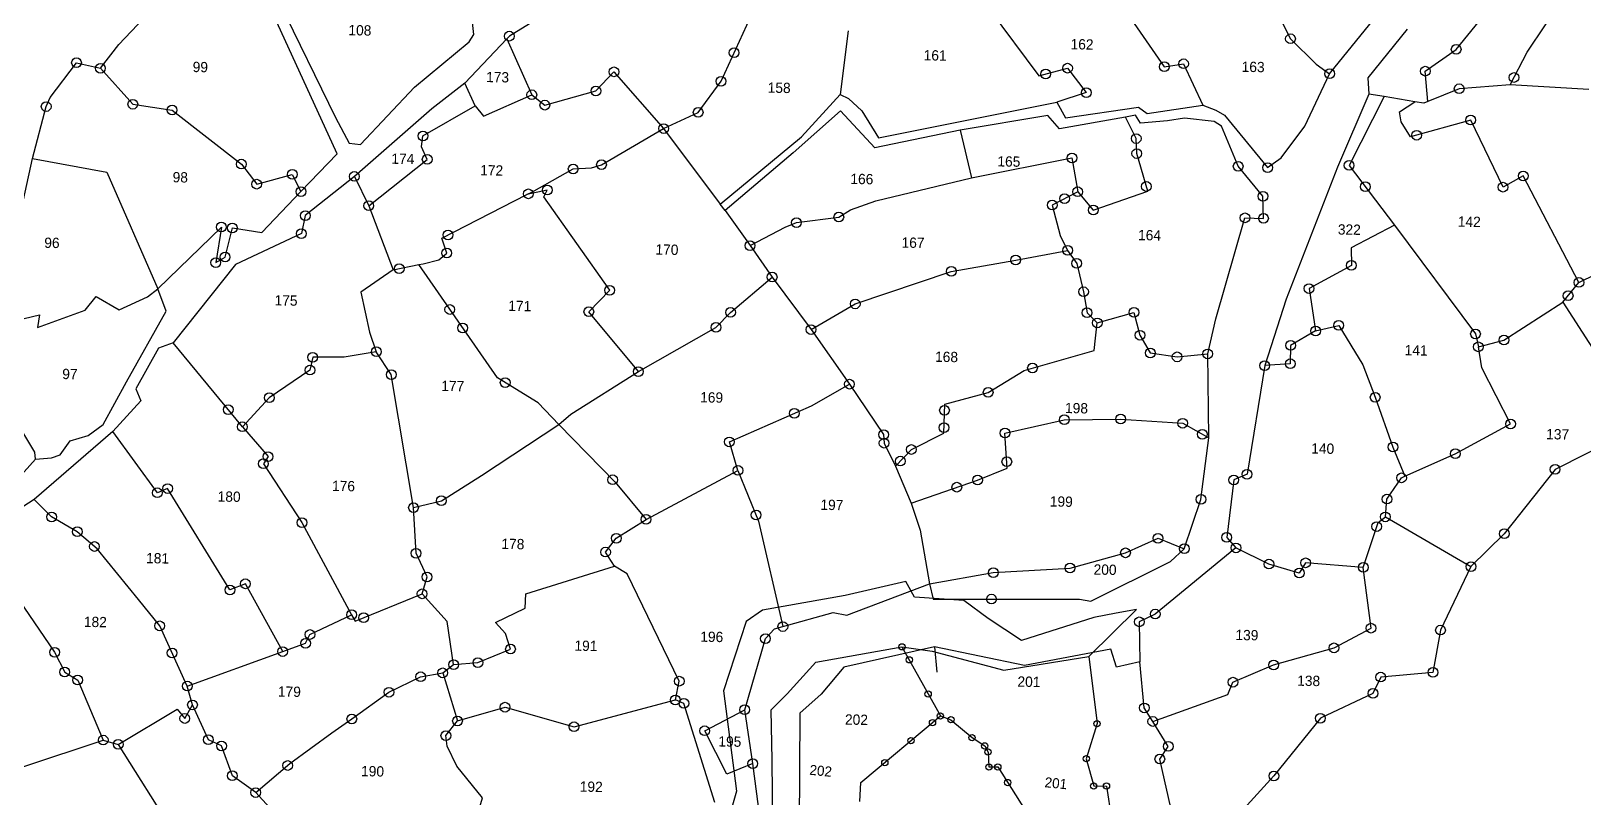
# Model space of a CAD drawing. Header units: metres. Extents: x 282716 to 286267, y 2075266 to 2079640.
# Drawn here: x 284053 to 285401, y 2077471 to 2078136 of the extents above; entities that cross this region are included whole.
import ezdxf
from ezdxf.enums import TextEntityAlignment as Align

# ---------------------------------------------------------------- set-up
doc = ezdxf.new("R2010")
doc.units = ezdxf.units.M
doc.header["$LTSCALE"] = 0.3
doc.header["$MEASUREMENT"] = 0
for name, color, linetype in [('OFF', 1, 'Continuous'), ('POLY_PARCEL', 6, 'Continuous'), ('POLY_ROAD', 30, 'Continuous'), ('POLY_WATER', 4, 'Continuous'), ('TEXT_PARCEL', 7, 'Continuous'), ('V_BOUND_LINE', 7, 'Continuous')]:
    doc.layers.add(name, color=color, linetype=linetype)
doc.styles.add('TEXT_MAP', font='', dxfattribs={"height": 2.5})
doc.styles.get('TEXT_MAP').set_extended_font_data('Kruti Dev 050')

msp = doc.modelspace()

# ---------------------------------------------------------------- linework, layer by layer
for centre, radius in [((284467.8, 2078132), 4.22), ((285145.8, 2078129.7), 4.22), ((284662.9, 2078117.6), 4.22), ((285289.6, 2078120.5), 4.22), ((284092.1, 2078108.9), 4.22), ((284112.9, 2078104.1), 4.22), ((284558.6, 2078101), 4.22), ((284933.3, 2078099.1), 4.22), ((284952.3, 2078104.2), 4.22), ((285036.3, 2078105.5), 4.22), ((285053, 2078108), 4.22), ((285179.8, 2078099.4), 4.22), ((285262.8, 2078101.6), 4.22), ((284651.6, 2078092.8), 4.22), ((285292.2, 2078086.3), 4.22), ((285339.8, 2078096.1), 4.22), ((284141, 2078072.9), 4.22), ((284487.3, 2078081.1), 4.22), ((284498.6, 2078072.1), 4.22), ((284542.9, 2078084.4), 4.22), ((284968.6, 2078083), 4.22), ((284065.8, 2078070.9), 4.22), ((284175.1, 2078067.8), 4.22), ((284631.7, 2078065.8), 4.22), ((285302.2, 2078059.2), 4.22), ((284392.8, 2078045.4), 4.22), ((284601.7, 2078051.8), 4.22), ((285255.4, 2078046), 4.22), ((285011.9, 2078043.1), 4.22), ((284235.2, 2078020.9), 4.22), ((284396.5, 2078025), 4.22), ((284547.8, 2078020.4), 4.22), ((284956.1, 2078026.3), 4.22), ((285012.4, 2078030.1), 4.22), ((285100.4, 2078019), 4.22), ((285126, 2078017.9), 4.22), ((285196.7, 2078019.8), 4.22), ((284279.4, 2078012), 4.22), ((284333.3, 2078010.2), 4.22), ((284523.2, 2078016.7), 4.22), ((285347.8, 2078010.6), 4.22), ((284248.5, 2078003.5), 4.22), ((284286.9, 2077997), 4.22), ((284484.3, 2077995.1), 4.22), ((284500.7, 2077998.4), 4.22), ((284949.7, 2077991), 4.22), ((284961.1, 2077996.9), 4.22), ((285020.6, 2078001.5), 4.22), ((285121.9, 2077993), 4.22), ((285210.7, 2078001.3), 4.22), ((285330.3, 2078000.9), 4.22), ((284345.8, 2077984.8), 4.22), ((284939, 2077985.4), 4.22), ((284974.6, 2077981), 4.22), ((284217.9, 2077966.3), 4.22), ((284227.4, 2077965.5), 4.22), ((284290.7, 2077976.2), 4.22), ((284717, 2077970.1), 4.22), ((284753.8, 2077975), 4.22), ((285106.3, 2077974.3), 4.22), ((285122.4, 2077973.8), 4.22), ((284287.3, 2077960.6), 4.22), ((284414.6, 2077959.4), 4.22), ((284676.7, 2077950.2), 4.22), ((284221.1, 2077940.2), 4.22), ((284413.5, 2077943.7), 4.22), ((284907.3, 2077937.6), 4.22), ((284952.4, 2077946), 4.22), ((284213, 2077935.4), 4.22), ((284372.2, 2077930.2), 4.22), ((284695.9, 2077922.9), 4.22), ((284851.4, 2077927.8), 4.22), ((284960.3, 2077934.7), 4.22), ((285198.7, 2077933), 4.22), ((284554.9, 2077911.4), 4.22), ((284966.2, 2077910.1), 4.22), ((285161.9, 2077912.9), 4.22), ((285396.2, 2077918.2), 4.22), ((284768, 2077899.6), 4.22), ((285386.8, 2077906.7), 4.22), ((284416.1, 2077894.7), 4.22), ((284536.8, 2077892.8), 4.22), ((284659.8, 2077892.2), 4.22), ((284969.2, 2077891.9), 4.22), ((284978.1, 2077883.1), 4.22), ((285009.9, 2077892.2), 4.22), ((284427.3, 2077878.7), 4.22), ((284647.1, 2077879.2), 4.22), ((284729.7, 2077877.3), 4.22), ((285015.1, 2077872.4), 4.22), ((285167.6, 2077876.1), 4.22), ((285187.7, 2077880.9), 4.22), ((285306.4, 2077873.5), 4.22), ((284352.3, 2077858.1), 4.22), ((285024.1, 2077857), 4.22), ((285074, 2077856.2), 4.22), ((285145.9, 2077863.6), 4.22), ((285308.9, 2077862.3), 4.22), ((285331.1, 2077868.2), 4.22), ((284294.7, 2077842.1), 4.22), ((284297.1, 2077853.2), 4.22), ((284921.9, 2077844), 4.22), ((285047.4, 2077853.6), 4.22), ((285123.4, 2077846), 4.22), ((285145.6, 2077847.6), 4.22), ((284365.3, 2077838.2), 4.22), ((284464.2, 2077831.2), 4.22), ((284579.8, 2077840.8), 4.22), ((284763, 2077829.9), 4.22), ((284259.4, 2077818.1), 4.22), ((284883.4, 2077822.8), 4.22), ((285219.3, 2077818.5), 4.22), ((284223.8, 2077807.8), 4.22), ((284715.1, 2077804.5), 4.22), ((284845.5, 2077807.2), 4.22), ((284236.1, 2077792.9), 4.22), ((284845, 2077792.2), 4.22), ((284949.5, 2077799), 4.22), ((284998.5, 2077799.6), 4.22), ((285052.3, 2077796), 4.22), ((285336.8, 2077795.4), 4.22), ((284658.8, 2077779.8), 4.22), ((284792.7, 2077786.1), 4.22), ((284793.1, 2077778.7), 4.22), ((284898, 2077787.5), 4.22), ((285069.3, 2077786.4), 4.22), ((285234.7, 2077775.3), 4.22), ((284258.4, 2077767), 4.22), ((284807.1, 2077763.1), 4.22), ((284816.8, 2077773.2), 4.22), ((284899.6, 2077762.6), 4.22), ((285288.8, 2077769.5), 4.22), ((284254.3, 2077760.8), 4.22), ((284666.2, 2077755), 4.22), ((285108.1, 2077751.7), 4.22), ((285242.2, 2077748.6), 4.22), ((285375.5, 2077755.9), 4.22), ((284162.3, 2077735.6), 4.22), ((284171.2, 2077739.3), 4.22), ((284557.5, 2077746.9), 4.22), ((284856.2, 2077740.5), 4.22), ((284874.2, 2077746.7), 4.22), ((285096.6, 2077746.8), 4.22), ((284384.6, 2077722.7), 4.22), ((284408.8, 2077728.7), 4.22), ((285068.1, 2077729.9), 4.22), ((285229.5, 2077730.1), 4.22), ((284070.5, 2077714.6), 4.22), ((284287.8, 2077709.7), 4.22), ((284586.5, 2077712.5), 4.22), ((284682, 2077716.4), 4.22), ((285228.2, 2077714.7), 4.22), ((284092.8, 2077701.8), 4.22), ((284560.6, 2077696.1), 4.22), ((285030.9, 2077696.1), 4.22), ((285090.5, 2077696.9), 4.22), ((285220.6, 2077706.3), 4.22), ((285331.4, 2077700.1), 4.22), ((284107.7, 2077689), 4.22), ((284386.8, 2077683.1), 4.22), ((284551.3, 2077684.1), 4.22), ((285002.6, 2077683.5), 4.22), ((285053.6, 2077687.1), 4.22), ((285098.5, 2077687.8), 4.22), ((284954.5, 2077670.3), 4.22), ((285127.1, 2077673.7), 4.22), ((285158.9, 2077674.8), 4.22), ((285209, 2077670.9), 4.22), ((285302.4, 2077671.5), 4.22), ((284238.7, 2077656.6), 4.22), ((284396.4, 2077662.6), 4.22), ((284887.8, 2077666.3), 4.22), ((285153.4, 2077665.9), 4.22), ((284225.3, 2077651.3), 4.22), ((284392.1, 2077647.9), 4.22), ((284886.3, 2077643.3), 4.22), ((284330.9, 2077629.8), 4.22), ((284341.4, 2077627.2), 4.22), ((285028.4, 2077630.3), 4.22), ((284164.3, 2077620.1), 4.22), ((284705.2, 2077619.5), 4.22), ((285014.6, 2077623.6), 4.22), ((285215.7, 2077618.1), 4.22), ((285276, 2077616.4), 4.22), ((284290.9, 2077605), 4.22), ((284294.7, 2077612.6), 4.22), ((284468.8, 2077600), 4.22), ((284690.1, 2077609), 4.22), ((284808.6, 2077601.9), 2.73), ((285183.6, 2077601), 4.22), ((284073.1, 2077597.2), 4.22), ((284175.1, 2077596.6), 4.22), ((284271.1, 2077597.8), 4.22), ((284419.4, 2077586.5), 4.22), ((284440.5, 2077588.2), 4.22), ((284814.9, 2077590.6), 2.73), ((285131.2, 2077586.2), 4.22), ((284081.9, 2077580), 4.22), ((284093.2, 2077573.1), 4.22), ((284390.8, 2077575.9), 4.22), ((284410, 2077579.3), 4.22), ((285224.1, 2077575.6), 4.22), ((285269.5, 2077579.7), 4.22), ((284188.3, 2077567.8), 4.22), ((284363.3, 2077562.5), 4.22), ((284615.3, 2077572.1), 4.22), ((284831.3, 2077561), 2.73), ((285095.9, 2077571.2), 4.22), ((285217.4, 2077561.5), 4.22), ((284192.8, 2077551.5), 4.22), ((284464.1, 2077549.5), 4.22), ((284611.9, 2077555.8), 4.22), ((284619.3, 2077552.8), 4.22), ((284672.1, 2077547.3), 4.22), ((285018.9, 2077548.9), 4.22), ((284186.1, 2077539.7), 4.22), ((284331.1, 2077539.3), 4.22), ((284422.8, 2077537.6), 4.22), ((284524, 2077532.5), 4.22), ((284835.1, 2077536.1), 2.73), ((284841.9, 2077541.9), 2.73), ((284851.1, 2077538.6), 2.73), ((284977.9, 2077535.2), 2.73), ((285026.3, 2077537.1), 4.22), ((285171.8, 2077539.9), 4.22), ((284115.3, 2077520.9), 4.22), ((284206.6, 2077521.3), 4.22), ((284412.7, 2077524.8), 4.22), ((284637.4, 2077529), 4.22), ((284816.4, 2077520.4), 2.73), ((284869.4, 2077523.1), 2.73), ((284128.3, 2077517.2), 4.22), ((284218, 2077515.9), 4.22), ((284880.4, 2077515.9), 2.73), ((284883.3, 2077510.6), 2.73), ((285039.7, 2077515.5), 4.22), ((284275.4, 2077498.9), 4.22), ((284679.1, 2077500.5), 4.22), ((284793.7, 2077501.4), 2.73), ((284884.1, 2077497.6), 2.73), ((284891.8, 2077497.6), 2.73), ((284968.6, 2077504.8), 2.73), ((285032.4, 2077504.5), 4.22), ((284227.4, 2077490), 4.22), ((284900.4, 2077484.1), 2.73), ((284975, 2077481.1), 2.73), ((284986.1, 2077481), 2.73), ((285131.4, 2077489.8), 4.22), ((284247.7, 2077475.4), 4.22)]:
    msp.add_circle(centre, radius)
at = {"layer": 'OFF'}
for p, q in [((284970.9, 2077593.4), (285012.1, 2077634.4)), ((285015.1, 2077588.8), (284994.9, 2077584.2))]:
    msp.add_line(p, q, dxfattribs=at)
at = {"layer": 'POLY_PARCEL'}
for p, q in [((285289.6, 2078120.5), (285355.2, 2078200.9)), ((285351.1, 2078118.1), (285405.7, 2078199.7)), ((284988.8, 2078174.1), (285036.3, 2078105.5)), ((285120.2, 2078180.4), (285145.8, 2078129.7)), ((284128.8, 2078124.8), (284166.9, 2078165.3)), ((284651.6, 2078092.8), (284680.3, 2078155.4)), ((284884.2, 2078155.3), (284927.4, 2078097.6)), ((284465.7, 2078129.8), (284487.3, 2078081.1)), ((284762, 2078136.6), (284754.9, 2078081.4)), ((285145.8, 2078129.7), (285168, 2078107.8)), ((284112.9, 2078104.1), (284128.8, 2078124.8)), ((285262.8, 2078101.6), (285289.6, 2078120.5)), ((285336.6, 2078089.8), (285351.1, 2078118.1)), ((284069.3, 2078078.8), (284092.1, 2078108.9)), ((284092.1, 2078108.9), (284112.9, 2078104.1)), ((284112.9, 2078104.1), (284141, 2078072.9)), ((284927.4, 2078097.6), (284952.3, 2078104.2)), ((284952.3, 2078104.2), (284968.6, 2078083)), ((285036.3, 2078105.5), (285053, 2078108)), ((285053, 2078108), (285069.7, 2078072.2)), ((285168, 2078107.8), (285179.8, 2078099.4)), ((284438.1, 2078071.4), (284429.1, 2078091.2)), ((284542.9, 2078084.4), (284558.6, 2078101)), ((284558.6, 2078101), (284601.7, 2078051.8)), ((284631.7, 2078065.8), (284651.6, 2078092.8)), ((285265, 2078075.2), (285262.8, 2078101.6)), ((285336.6, 2078089.8), (285292.2, 2078086.3)), ((285404.8, 2078085.6), (285336.6, 2078089.8)), ((284065.8, 2078070.9), (284069.3, 2078078.8)), ((284445.3, 2078062.6), (284487.3, 2078081.1)), ((284487.3, 2078081.1), (284498.6, 2078072.1)), ((284498.6, 2078072.1), (284542.9, 2078084.4)), ((284968.6, 2078083), (284943.1, 2078074.7)), ((285227.2, 2078079.5), (285196.7, 2078019.8)), ((285227.2, 2078079.5), (285213.8, 2078081.7)), ((285253.8, 2078075.1), (285227.2, 2078079.5)), ((285292.2, 2078086.3), (285265, 2078075.2)), ((284053.8, 2078025.7), (284065.8, 2078070.9)), ((284141, 2078072.9), (284175.1, 2078067.8)), ((284175.1, 2078067.8), (284235.2, 2078020.9)), ((284392.8, 2078045.4), (284438.1, 2078071.4)), ((284438.1, 2078071.4), (284445.3, 2078062.6)), ((284601.7, 2078051.8), (284631.7, 2078065.8)), ((285240.5, 2078066.4), (285253.8, 2078075.1)), ((285242, 2078057.6), (285240.5, 2078066.4)), ((285261.5, 2078073.8), (285253.8, 2078075.1)), ((285265, 2078075.2), (285261.5, 2078073.8)), ((284547.8, 2078020.4), (284601.7, 2078051.8)), ((284601.7, 2078051.8), (284650.8, 2077986.1)), ((284859, 2078050.3), (284868.8, 2078008.9)), ((285011.9, 2078043.1), (285002.5, 2078061.7)), ((285250.1, 2078044.5), (285242, 2078057.6)), ((285302.2, 2078059.2), (285250.1, 2078044.5)), ((285330.3, 2078000.9), (285302.2, 2078059.2)), ((284391.6, 2078035.8), (284392.8, 2078045.4)), ((284396.5, 2078025), (284391.6, 2078035.8)), ((285012.4, 2078030.1), (285011.9, 2078043.1)), ((284042.7, 2077974), (284053.8, 2078025.7)), ((284053.8, 2078025.7), (284118.3, 2078013.9)), ((284345.8, 2077984.8), (284396.5, 2078025)), ((284868.8, 2078008.9), (284956.1, 2078026.3)), ((284956.1, 2078026.3), (284961.1, 2077996.9)), ((285021.9, 2077997.3), (285012.4, 2078030.1)), ((284118.3, 2078013.9), (284162.6, 2077912.7)), ((284235.2, 2078020.9), (284248.5, 2078003.5)), ((284248.5, 2078003.5), (284279.4, 2078012)), ((284279.4, 2078012), (284286.9, 2077997)), ((284333.3, 2078010.2), (284345.8, 2077984.8)), ((284487.3, 2077996.7), (284523.2, 2078016.7)), ((284523.2, 2078016.7), (284539.2, 2078017.6)), ((284539.2, 2078017.6), (284547.8, 2078020.4)), ((284786, 2077988.9), (284868.8, 2078008.9)), ((285196.7, 2078019.8), (285236.2, 2077967.8)), ((285347.8, 2078010.6), (285330.3, 2078000.9)), ((285396.2, 2077918.2), (285347.8, 2078010.6)), ((284500.7, 2077998.4), (284482.9, 2077994.4)), ((284482.9, 2077994.4), (284487.3, 2077996.7)), ((284497.6, 2077992.5), (284500.7, 2077998.4)), ((284961.1, 2077996.9), (284939, 2077985.4)), ((284961.1, 2077996.9), (284974.6, 2077981)), ((284974.6, 2077981), (285021.9, 2077997.3)), ((284345.8, 2077984.8), (284367.1, 2077929.1)), ((284409.3, 2077956.7), (284482.9, 2077994.4)), ((284554.9, 2077911.4), (284497.6, 2077992.5)), ((284753.8, 2077975), (284764, 2077981.2)), ((284764, 2077981.2), (284786, 2077988.9)), ((284939, 2077985.4), (284945.9, 2077958.9)), ((284655.2, 2077980.7), (284676.7, 2077950.2)), ((284707.2, 2077966.2), (284717, 2077970.1)), ((284717, 2077970.1), (284753.8, 2077975)), ((285236.2, 2077967.8), (285198.4, 2077948.1)), ((285236.2, 2077967.8), (285306.4, 2077873.5)), ((284413.5, 2077943.7), (284409.3, 2077956.7)), ((284676.7, 2077950.2), (284707.2, 2077966.2)), ((284945.9, 2077958.9), (284952.4, 2077946)), ((284406.7, 2077937.9), (284413.5, 2077943.7)), ((284676.7, 2077950.2), (284695.9, 2077922.9)), ((284907.3, 2077937.6), (284952.4, 2077946)), ((284952.4, 2077946), (284960.3, 2077934.7)), ((285198.4, 2077948.1), (285198.7, 2077933)), ((284367.1, 2077929.1), (284338.8, 2077909.7)), ((284367.1, 2077929.1), (284389.1, 2077933.7)), ((284389.1, 2077933.7), (284393, 2077934.4)), ((284457.4, 2077835.4), (284389.1, 2077933.7)), ((284393, 2077934.4), (284406.7, 2077937.9)), ((284768, 2077899.6), (284851.4, 2077927.8)), ((284851.4, 2077927.8), (284907.3, 2077937.6)), ((284960.3, 2077934.7), (284966.2, 2077910.1)), ((285198.7, 2077933), (285161.9, 2077912.9)), ((285396.2, 2077918.2), (285426.1, 2077932.9)), ((284659.8, 2077892.2), (284695.9, 2077922.9)), ((284695.9, 2077922.9), (284729.7, 2077877.3)), ((285382.2, 2077901.1), (285396.2, 2077918.2)), ((284099.5, 2077894), (284109.3, 2077905.9)), ((284109.3, 2077905.9), (284129.2, 2077894.4)), ((284129.2, 2077894.4), (284153.6, 2077905.6)), ((284153.6, 2077905.6), (284162.6, 2077912.7)), ((284338.8, 2077909.7), (284346.4, 2077874.9)), ((284536.8, 2077892.8), (284554.9, 2077911.4)), ((284966.2, 2077910.1), (284969.2, 2077891.9)), ((285161.9, 2077912.9), (285167.6, 2077876.1)), ((285331.1, 2077868.2), (285382.2, 2077901.1)), ((285382.2, 2077901.1), (285434.4, 2077819.9)), ((284024.6, 2077881.7), (284060.1, 2077890.2)), ((284058.4, 2077879.1), (284099.5, 2077894)), ((284060.1, 2077890.2), (284058.4, 2077879.1)), ((284579.8, 2077840.8), (284536.8, 2077892.8)), ((284647.1, 2077879.2), (284659.8, 2077892.2)), ((284729.7, 2077877.3), (284768, 2077899.6)), ((284969.2, 2077891.9), (284978.1, 2077883.1)), ((284978.1, 2077883.1), (285009.9, 2077892.2)), ((285009.9, 2077892.2), (285015.1, 2077872.4)), ((284346.4, 2077874.9), (284352.3, 2077858.1)), ((284579.8, 2077840.8), (284647.1, 2077879.2)), ((284729.7, 2077877.3), (284763, 2077829.9)), ((284975.4, 2077859), (284978.1, 2077883.1)), ((285167.6, 2077876.1), (285145.9, 2077863.6)), ((285167.6, 2077876.1), (285187.7, 2077880.9)), ((285187.7, 2077880.9), (285208.5, 2077846.8)), ((285306.4, 2077873.5), (285308.9, 2077862.3)), ((284236.1, 2077792.9), (284176.1, 2077865.7)), ((285015.1, 2077872.4), (285024.1, 2077857)), ((285145.9, 2077863.6), (285145.6, 2077847.6)), ((285308.9, 2077862.3), (285331.1, 2077868.2)), ((285311.9, 2077844.2), (285308.9, 2077862.3)), ((284297.1, 2077853.2), (284294.7, 2077842.1)), ((284324.3, 2077853.3), (284297.1, 2077853.2)), ((284352.3, 2077858.1), (284324.3, 2077853.3)), ((284365.3, 2077838.2), (284352.3, 2077858.1)), ((284914.6, 2077841.9), (284975.4, 2077859)), ((285024.1, 2077857), (285047.4, 2077853.6)), ((285047.4, 2077853.6), (285074, 2077856.2)), ((285145.6, 2077847.6), (285123.4, 2077846)), ((285208.5, 2077846.8), (285219.3, 2077818.5)), ((284294.7, 2077842.1), (284259.4, 2077818.1)), ((284384.6, 2077722.7), (284365.3, 2077838.2)), ((284492.9, 2077813.6), (284457.4, 2077835.4)), ((284521.2, 2077803.9), (284579.8, 2077840.8)), ((284883.4, 2077822.8), (284914.6, 2077841.9)), ((285336.8, 2077795.4), (285311.9, 2077844.2)), ((284730.2, 2077811.2), (284763, 2077829.9)), ((284763, 2077829.9), (284792.7, 2077786.1)), ((284845.7, 2077812.4), (284883.4, 2077822.8)), ((284056, 2077770.9), (284034.7, 2077806.2)), ((284259.4, 2077818.1), (284236.1, 2077792.9)), ((284510.7, 2077794.8), (284492.9, 2077813.6)), ((284658.8, 2077779.8), (284730.2, 2077811.2)), ((284844.9, 2077787.5), (284845.7, 2077812.4)), ((285219.3, 2077818.5), (285234.7, 2077775.3)), ((284236.1, 2077792.9), (284258.4, 2077767)), ((284443.7, 2077750.6), (284510.7, 2077794.8)), ((284510.7, 2077794.8), (284521.2, 2077803.9)), ((284510.7, 2077794.8), (284559.7, 2077744.7)), ((284898, 2077787.5), (284949.5, 2077799)), ((284949.5, 2077799), (284998.5, 2077799.6)), ((284998.5, 2077799.6), (285052.3, 2077796)), ((285052.3, 2077796), (285074.9, 2077783.2)), ((285288.8, 2077769.5), (285336.8, 2077795.4)), ((284162.3, 2077735.6), (284123.6, 2077788.8)), ((284666.2, 2077755), (284658.8, 2077779.8)), ((284792.7, 2077786.1), (284793.1, 2077778.7)), ((284816.8, 2077773.2), (284844.9, 2077787.5)), ((284899.9, 2077757.1), (284898, 2077787.5)), ((284056.5, 2077764.9), (284056, 2077770.9)), ((284258.4, 2077767), (284254.3, 2077760.8)), ((284793.1, 2077778.7), (284803, 2077758.8)), ((284803, 2077758.8), (284816.8, 2077773.2)), ((285234.7, 2077775.3), (285245.2, 2077749.9)), ((285245.2, 2077749.9), (285288.8, 2077769.5)), ((284254.3, 2077760.8), (284287.8, 2077709.7)), ((284586.5, 2077712.5), (284666.2, 2077755)), ((284666.2, 2077755), (284684.2, 2077711)), ((284803, 2077758.8), (284816.7, 2077726.6)), ((284874.2, 2077746.7), (284899.9, 2077757.1)), ((284171.2, 2077739.3), (284162.3, 2077735.6)), ((284225.3, 2077651.3), (284171.2, 2077739.3)), ((284408.8, 2077728.7), (284443.7, 2077750.6)), ((284559.7, 2077744.7), (284586.5, 2077712.5)), ((284816.7, 2077726.6), (284874.2, 2077746.7)), ((285229.5, 2077730.1), (285242.2, 2077748.6)), ((285242.2, 2077748.6), (285245.2, 2077749.9)), ((284070.5, 2077714.6), (284055.5, 2077729.7)), ((284384.6, 2077722.7), (284408.8, 2077728.7)), ((284816.7, 2077726.6), (284824.3, 2077703.1)), ((285228.2, 2077714.7), (285229.5, 2077730.1)), ((284092.8, 2077701.8), (284070.5, 2077714.6)), ((284386.8, 2077683.1), (284384.6, 2077722.7)), ((284560.6, 2077696.1), (284586.5, 2077712.5)), ((285221.8, 2077709.8), (285228.2, 2077714.7)), ((285228.2, 2077714.7), (285302.4, 2077671.5)), ((284110, 2077686.9), (284092.8, 2077701.8)), ((284287.8, 2077709.7), (284330.9, 2077629.8)), ((284684.2, 2077711), (284705.2, 2077619.5)), ((284824.3, 2077703.1), (284832.5, 2077656.7)), ((285209, 2077670.9), (285221.8, 2077709.8)), ((284146, 2077643.1), (284110, 2077686.9)), ((284551.3, 2077684.1), (284560.6, 2077696.1)), ((285002.6, 2077683.5), (285030.9, 2077696.1)), ((285030.9, 2077696.1), (285053.6, 2077687.1)), ((285127.1, 2077673.7), (285098.5, 2077687.8)), ((284396.4, 2077662.6), (284386.8, 2077683.1)), ((284482.1, 2077647.9), (284559.2, 2077672)), ((284559.2, 2077672), (284551.3, 2077684.1)), ((284570, 2077665.3), (284559.2, 2077672)), ((284954.5, 2077670.3), (285002.6, 2077683.5)), ((285153.4, 2077665.9), (285127.1, 2077673.7)), ((285158.9, 2077674.8), (285153.4, 2077665.9)), ((285209, 2077670.9), (285158.9, 2077674.8)), ((284029.1, 2077661.9), (284073.1, 2077597.2)), ((284392.1, 2077647.9), (284396.4, 2077662.6)), ((284615.3, 2077572.1), (284570, 2077665.3)), ((284832.5, 2077656.7), (284887.8, 2077666.3)), ((284887.8, 2077666.3), (284954.5, 2077670.3)), ((285215.7, 2077618.1), (285209, 2077670.9)), ((284238.7, 2077656.6), (284225.3, 2077651.3)), ((284271.1, 2077597.8), (284238.7, 2077656.6)), ((284334, 2077624.2), (284392.1, 2077647.9)), ((284413.7, 2077623.8), (284392.1, 2077647.9)), ((284481.5, 2077635.6), (284482.1, 2077647.9)), ((284164.3, 2077620.1), (284146, 2077643.1)), ((284455.7, 2077623.1), (284481.5, 2077635.6)), ((284188.3, 2077567.8), (284164.3, 2077620.1)), ((284294.7, 2077612.6), (284330.9, 2077629.8)), ((284330.9, 2077629.8), (284334, 2077624.2)), ((284419.4, 2077586.5), (284413.7, 2077623.8)), ((284464.5, 2077613.6), (284455.7, 2077623.1)), ((285183.6, 2077601), (285215.7, 2077618.1)), ((284271.1, 2077597.8), (284290.9, 2077605)), ((284290.9, 2077605), (284294.7, 2077612.6)), ((284468.8, 2077600), (284464.5, 2077613.6)), ((284073.1, 2077597.2), (284081.9, 2077580)), ((284188.3, 2077567.8), (284271.1, 2077597.8)), ((284440.5, 2077588.2), (284468.8, 2077600)), ((284808.6, 2077601.9), (284841.9, 2077541.9)), ((284836.7, 2077602), (284838.9, 2077579.8)), ((285131.2, 2077586.2), (285183.6, 2077601)), ((284081.9, 2077580), (284093.2, 2077573.1)), ((284390.8, 2077575.9), (284410, 2077579.3)), ((284410, 2077579.3), (284419.4, 2077586.5)), ((284410, 2077579.3), (284422.8, 2077537.6)), ((284419.4, 2077586.5), (284440.5, 2077588.2)), ((285095.9, 2077571.2), (285131.2, 2077586.2)), ((284093.2, 2077573.1), (284115.3, 2077520.9)), ((284192.8, 2077551.5), (284188.3, 2077567.8)), ((284363.3, 2077562.5), (284390.8, 2077575.9)), ((284611.9, 2077555.8), (284615.3, 2077572.1)), ((285091.4, 2077560.6), (285095.9, 2077571.2)), ((284186.1, 2077539.7), (284192.8, 2077551.5)), ((284206.6, 2077521.3), (284192.8, 2077551.5)), ((284331.1, 2077539.3), (284363.3, 2077562.5)), ((284524, 2077532.5), (284611.9, 2077555.8)), ((284619.3, 2077552.8), (284611.9, 2077555.8)), ((284646.3, 2077466.9), (284619.3, 2077552.8)), ((285026.3, 2077537.1), (285091.4, 2077560.6)), ((284128.3, 2077517.2), (284179.4, 2077547.7)), ((284179.4, 2077547.7), (284186.1, 2077539.7)), ((284313.6, 2077527.3), (284331.1, 2077539.3)), ((284412.7, 2077524.8), (284422.8, 2077537.6)), ((284422.8, 2077537.6), (284464.1, 2077549.5)), ((284464.1, 2077549.5), (284524, 2077532.5)), ((284637.4, 2077529), (284672.1, 2077547.3)), ((284773, 2077484), (284841.9, 2077541.9)), ((284841.9, 2077541.9), (284851.1, 2077538.6)), ((284851.1, 2077538.6), (284869.4, 2077523.1)), ((284277.3, 2077500.5), (284313.6, 2077527.3)), ((284413.8, 2077515.8), (284412.7, 2077524.8)), ((284656.7, 2077491.5), (284637.4, 2077529)), ((284869.4, 2077523.1), (284880.4, 2077515.9)), ((284046.3, 2077497.9), (284115.3, 2077520.9)), ((284115.3, 2077520.9), (284128.3, 2077517.2)), ((284128.3, 2077517.2), (284179.5, 2077436)), ((284218, 2077515.9), (284206.6, 2077521.3)), ((284227.4, 2077490), (284218, 2077515.9)), ((284422.1, 2077498.4), (284413.8, 2077515.8)), ((284880.4, 2077515.9), (284883.3, 2077510.6)), ((284883.3, 2077510.6), (284884.1, 2077497.6)), ((284247.7, 2077475.4), (284277.3, 2077500.5)), ((284444.5, 2077470.8), (284422.1, 2077498.4)), ((284679.1, 2077500.5), (284656.7, 2077491.5)), ((284884.1, 2077497.6), (284891.8, 2077497.6)), ((284891.8, 2077497.6), (284937.5, 2077425.4)), ((284247.7, 2077475.4), (284227.4, 2077490)), ((284771.9, 2077467.5), (284773, 2077484)), ((284268.7, 2077452.5), (284247.7, 2077475.4)), ((284436.4, 2077443.4), (284444.5, 2077470.8))]:
    msp.add_line(p, q, dxfattribs=at)
at = {"layer": 'POLY_ROAD'}
for p, q in [((284267.9, 2078161.5), (284317, 2078061.5)), ((284318.4, 2078029.8), (284266, 2078144.1)), ((284437, 2078133.5), (284435.8, 2078143.7)), ((284492.8, 2078147.4), (284467.8, 2078132)), ((284465.7, 2078129.8), (284429.1, 2078091.2)), ((284432.9, 2078127.2), (284437, 2078133.5)), ((284467.8, 2078132), (284465.7, 2078129.8)), ((284385.5, 2078087.7), (284432.9, 2078127.2)), ((284429.1, 2078091.2), (284400.6, 2078069)), ((284338.5, 2078037.9), (284385.5, 2078087.7)), ((284400.6, 2078069), (284333.3, 2078010.2)), ((284317, 2078061.5), (284328.8, 2078039.1)), ((284328.8, 2078039.1), (284338.5, 2078037.9)), ((284286.9, 2077997), (284318.4, 2078029.8)), ((284333.3, 2078010.2), (284290.7, 2077976.2)), ((284253.1, 2077961.6), (284286.9, 2077997)), ((284290.7, 2077976.2), (284287.3, 2077960.6)), ((284162.6, 2077912.7), (284217.9, 2077966.3)), ((284217.9, 2077966.3), (284213, 2077935.4)), ((284221.1, 2077940.2), (284227.4, 2077965.5)), ((284227.4, 2077965.5), (284253.1, 2077961.6)), ((284287.3, 2077960.6), (284230.1, 2077933.9)), ((284230.1, 2077933.9), (284176.1, 2077865.7)), ((284213, 2077935.4), (284221.1, 2077940.2)), ((284170, 2077893.4), (284162.6, 2077912.7)), ((284135.5, 2077832), (284170, 2077893.4)), ((284163.3, 2077861.2), (284143.5, 2077825.9)), ((284176.1, 2077865.7), (284163.3, 2077861.2)), ((284115.2, 2077795), (284135.5, 2077832)), ((284143.5, 2077825.9), (284147.9, 2077815.4)), ((284147.9, 2077815.4), (284123.6, 2077788.8)), ((284102.3, 2077785.2), (284115.2, 2077795)), ((284123.6, 2077788.8), (284055.5, 2077729.7)), ((284078, 2077768.6), (284086.7, 2077780.6)), ((284086.7, 2077780.6), (284102.3, 2077785.2)), ((284056.5, 2077764.9), (284070.5, 2077765.9)), ((284070.5, 2077765.9), (284078, 2077768.6)), ((284034.4, 2077740.1), (284056.5, 2077764.9)), ((284055.5, 2077729.7), (284007.1, 2077698.8))]:
    msp.add_line(p, q, dxfattribs=at)
at = {"layer": 'POLY_WATER'}
for p, q in [((285179.8, 2078099.4), (285257.5, 2078195.3)), ((285247.2, 2078138.1), (285212.9, 2078095.9)), ((285158.4, 2078053.9), (285179.8, 2078099.4)), ((285212.9, 2078095.9), (285213.8, 2078081.7)), ((284721.5, 2078044.5), (284754.9, 2078081.4)), ((284754.9, 2078081.4), (284762.3, 2078077.9)), ((284762.3, 2078077.9), (284773.7, 2078067.3)), ((285213.8, 2078081.7), (285186.5, 2078018.2)), ((284755.2, 2078067.1), (284714.2, 2078030.6)), ((284785.1, 2078035), (284755.2, 2078067.1)), ((284773.7, 2078067.3), (284788.2, 2078043.6)), ((284788.2, 2078043.6), (284943.1, 2078074.7)), ((284935.3, 2078063), (284859, 2078050.3)), ((284945.3, 2078051.5), (284935.3, 2078063)), ((284943.1, 2078074.7), (284950.4, 2078061.1)), ((284950.4, 2078061.1), (285014, 2078070.3)), ((285011.3, 2078063.3), (285002.5, 2078061.7)), ((285015.6, 2078056.5), (285011.3, 2078063.3)), ((285014, 2078070.3), (285021.5, 2078064.8)), ((285021.5, 2078064.8), (285069.7, 2078072.2)), ((285069.7, 2078072.2), (285080.9, 2078067.7)), ((285080.9, 2078067.7), (285088.5, 2078063.3)), ((285088.5, 2078063.3), (285126, 2078017.9)), ((284859, 2078050.3), (284785.1, 2078035)), ((285002.5, 2078061.7), (284945.3, 2078051.5)), ((285039.1, 2078058.6), (285015.6, 2078056.5)), ((285053.8, 2078060.8), (285039.1, 2078058.6)), ((285079.6, 2078057.8), (285053.8, 2078060.8)), ((285086, 2078053.8), (285079.6, 2078057.8)), ((285100.4, 2078019), (285086, 2078053.8)), ((285137.7, 2078026.4), (285158.4, 2078053.9)), ((284650.8, 2077986.1), (284721.5, 2078044.5)), ((284714.2, 2078030.6), (284655.2, 2077980.7)), ((285126, 2078017.9), (285137.7, 2078026.4)), ((285121.9, 2077993), (285100.4, 2078019)), ((285186.5, 2078018.2), (285142.2, 2077903.7)), ((284655.2, 2077980.7), (284650.8, 2077986.1)), ((285122.4, 2077973.8), (285121.9, 2077993)), ((285081, 2077886.6), (285106.3, 2077974.3)), ((285106.3, 2077974.3), (285122.4, 2077973.8)), ((285142.2, 2077903.7), (285123.4, 2077846)), ((285074, 2077856.2), (285081, 2077886.6)), ((285074.9, 2077783.2), (285074, 2077856.2)), ((285123.4, 2077846), (285108.1, 2077751.7)), ((285068.1, 2077729.9), (285074.9, 2077783.2)), ((285096.6, 2077746.8), (285090.5, 2077696.9)), ((285108.1, 2077751.7), (285096.6, 2077746.8)), ((285053.6, 2077687.1), (285068.1, 2077729.9)), ((285098.5, 2077687.8), (285028.4, 2077630.3)), ((285041.8, 2077676), (285053.6, 2077687.1)), ((285090.5, 2077696.9), (285098.5, 2077687.8)), ((284972.4, 2077641.5), (285041.8, 2077676)), ((284811.8, 2077658.5), (284759.3, 2077646.5)), ((284819.5, 2077644.9), (284811.8, 2077658.5)), ((284759.3, 2077646.5), (284687.4, 2077633.7)), ((284760.7, 2077629.3), (284832.5, 2077656.7)), ((284862.3, 2077642), (284819.5, 2077644.9)), ((284832.5, 2077656.7), (284835.6, 2077643.2)), ((284687.4, 2077633.7), (284673.5, 2077624)), ((284705.2, 2077619.5), (284748.9, 2077631.8)), ((284748.9, 2077631.8), (284760.7, 2077629.3)), ((284835.6, 2077643.2), (284962.6, 2077643.4)), ((284883.4, 2077626.6), (284862.3, 2077642)), ((284962.6, 2077643.4), (284972.4, 2077641.5)), ((284994.5, 2077631.2), (284975, 2077627.3)), ((285012.1, 2077634.4), (284994.5, 2077631.2)), ((284673.5, 2077624), (284653.7, 2077563.7)), ((284690.1, 2077609), (284697.9, 2077617.5)), ((284697.9, 2077617.5), (284705.2, 2077619.5)), ((284912.2, 2077607.3), (284883.4, 2077626.6)), ((284975, 2077627.3), (284912.2, 2077607.3)), ((285028.4, 2077630.3), (285014.6, 2077623.6)), ((285014.6, 2077623.6), (285015.1, 2077588.8)), ((284672.1, 2077547.3), (284690.1, 2077609)), ((284733.8, 2077588.6), (284808.6, 2077601.9)), ((284836.7, 2077602), (284758.2, 2077584.2)), ((284808.6, 2077601.9), (284834.7, 2077598)), ((284834.7, 2077598), (284897.1, 2077581.6)), ((284914.9, 2077585.7), (284836.7, 2077602)), ((284897.1, 2077581.6), (284970.9, 2077593.4)), ((284989.8, 2077600), (284914.9, 2077585.7)), ((284994.9, 2077584.2), (284989.8, 2077600)), ((284709, 2077561.2), (284733.8, 2077588.6)), ((284758.2, 2077584.2), (284738.5, 2077560.8)), ((285018.9, 2077548.9), (285015.1, 2077588.8)), ((284653.7, 2077563.7), (284664.9, 2077476.6)), ((284695.1, 2077547.3), (284709, 2077561.2)), ((284738.5, 2077560.8), (284719.9, 2077544.2)), ((284679.1, 2077500.5), (284672.1, 2077547.3)), ((284695.8, 2077503.6), (284695.1, 2077547.3)), ((284719.9, 2077544.2), (284719.4, 2077446.1)), ((285026.3, 2077537.1), (285018.9, 2077548.9)), ((285039.7, 2077515.5), (285026.3, 2077537.1)), ((285032.4, 2077504.5), (285039.7, 2077515.5)), ((284684, 2077463.3), (284679.1, 2077500.5)), ((284696.4, 2077446.5), (284695.8, 2077503.6)), ((285044, 2077453.3), (285032.4, 2077504.5)), ((284664.9, 2077476.6), (284641.4, 2077393.9))]:
    msp.add_line(p, q, dxfattribs=at)
at = {"layer": 'V_BOUND_LINE'}
for p, q in [((285444.9, 2077791.1), (285375.5, 2077755.9)), ((285375.5, 2077755.9), (285331.4, 2077700.1)), ((285331.4, 2077700.1), (285302.4, 2077671.5)), ((285302.4, 2077671.5), (285276, 2077616.4)), ((285276, 2077616.4), (285269.5, 2077579.7)), ((284970.9, 2077593.4), (284977.9, 2077535.2)), ((285269.5, 2077579.7), (285224.1, 2077575.6)), ((285224.1, 2077575.6), (285217.4, 2077561.5)), ((285217.4, 2077561.5), (285171.8, 2077539.9)), ((285171.8, 2077539.9), (285131.4, 2077489.8)), ((284977.9, 2077535.2), (284968.6, 2077504.8)), ((284968.6, 2077504.8), (284975, 2077481.1)), ((285131.4, 2077489.8), (285099.4, 2077454.8)), ((284975, 2077481.1), (284986.1, 2077481)), ((284986.1, 2077481), (284990.5, 2077452.7))]:
    msp.add_line(p, q, dxfattribs=at)

# ---------------------------------------------------------------- texts
at = {"layer": 'TEXT_PARCEL', "style": 'TEXT_MAP'}
for s, height, rotation, p in [('108', 8.93, 358.9596, (284338.1, 2078137.1)), ('162', 8.93, 358.9596, (284964.9, 2078124.9)), ('161', 8.93, 358.9596, (284837.4, 2078115.3)), ('99', 8.93, 358.9596, (284199.6, 2078105.2)), ('163', 8.93, 358.9596, (285113.4, 2078105.3)), ('173', 8.93, 358.9596, (284457.6, 2078096.4)), ('158', 8.93, 358.9596, (284702, 2078087.2)), ('174', 8.93, 358.9596, (284375.4, 2078025.5)), ('165', 8.93, 358.9596, (284901.4, 2078023.2)), ('98', 8.93, 358.9596, (284182.2, 2078009.5)), ('172', 8.93, 358.9596, (284452.5, 2078015.6)), ('166', 8.93, 358.9596, (284773.8, 2078008)), ('322', 8.93, 358.9596, (285196.9, 2077964.1)), ('142', 8.93, 358.9596, (285301, 2077971)), ('96', 8.93, 358.9596, (284070.8, 2077952.6)), ('167', 8.93, 358.9596, (284818.2, 2077952.7)), ('164', 8.93, 358.9596, (285023.5, 2077959.2)), ('170', 8.93, 358.9596, (284604.6, 2077946.7)), ('175', 8.93, 358.9596, (284274, 2077902.5)), ('171', 8.93, 358.9596, (284476.9, 2077897.8)), ('141', 8.93, 358.9596, (285254.9, 2077859.3)), ('168', 8.93, 358.9596, (284847.3, 2077853.6)), ('97', 8.93, 358.9596, (284086.4, 2077838.7)), ('177', 8.93, 358.9596, (284418.7, 2077828.3)), ('169', 8.93, 358.9596, (284643.4, 2077818.4)), ('198', 8.93, 358.9596, (284960.1, 2077809.1)), ('137', 8.93, 358.9596, (285377.7, 2077786.4)), ('140', 8.93, 358.9596, (285173.8, 2077774)), ('176', 8.93, 358.9596, (284323.9, 2077741.5)), ('180', 8.93, 358.9596, (284224.6, 2077732.3)), ('197', 8.93, 358.9596, (284747.8, 2077725.1)), ('199', 8.93, 358.9596, (284946.9, 2077728)), ('178', 8.93, 358.9596, (284470.9, 2077691.2)), ('181', 8.93, 358.9596, (284162.5, 2077678.8)), ('200', 8.93, 358.9596, (284984.9, 2077668.9)), ('182', 8.93, 358.9596, (284108.5, 2077623.5)), ('191', 8.93, 358.9596, (284534.3, 2077602.8)), ('196', 8.93, 358.9596, (284643.5, 2077610.6)), ('139', 8.93, 358.9596, (285108, 2077612.1)), ('138', 8.93, 358.9596, (285161.6, 2077572.4)), ('179', 8.93, 358.9596, (284276.9, 2077563)), ('201', 8.93, 358.9596, (284918.8, 2077571.6)), ('202', 8.93, 358.9596, (284769.1, 2077538.7)), ('195', 8.93, 358.9596, (284659.2, 2077519.7)), ('190', 8.93, 358.9596, (284349.1, 2077493.9)), ('202', 8.72, 354.4426, (284738.1, 2077494.3)), ('192', 8.93, 358.9596, (284538.9, 2077480.5)), ('201', 8.72, 354.4426, (284942.2, 2077483.5))]:
    msp.add_text(s, height=height, rotation=rotation, dxfattribs=at).set_placement(p, align=Align.MIDDLE)

doc.saveas('drawing.dxf')
